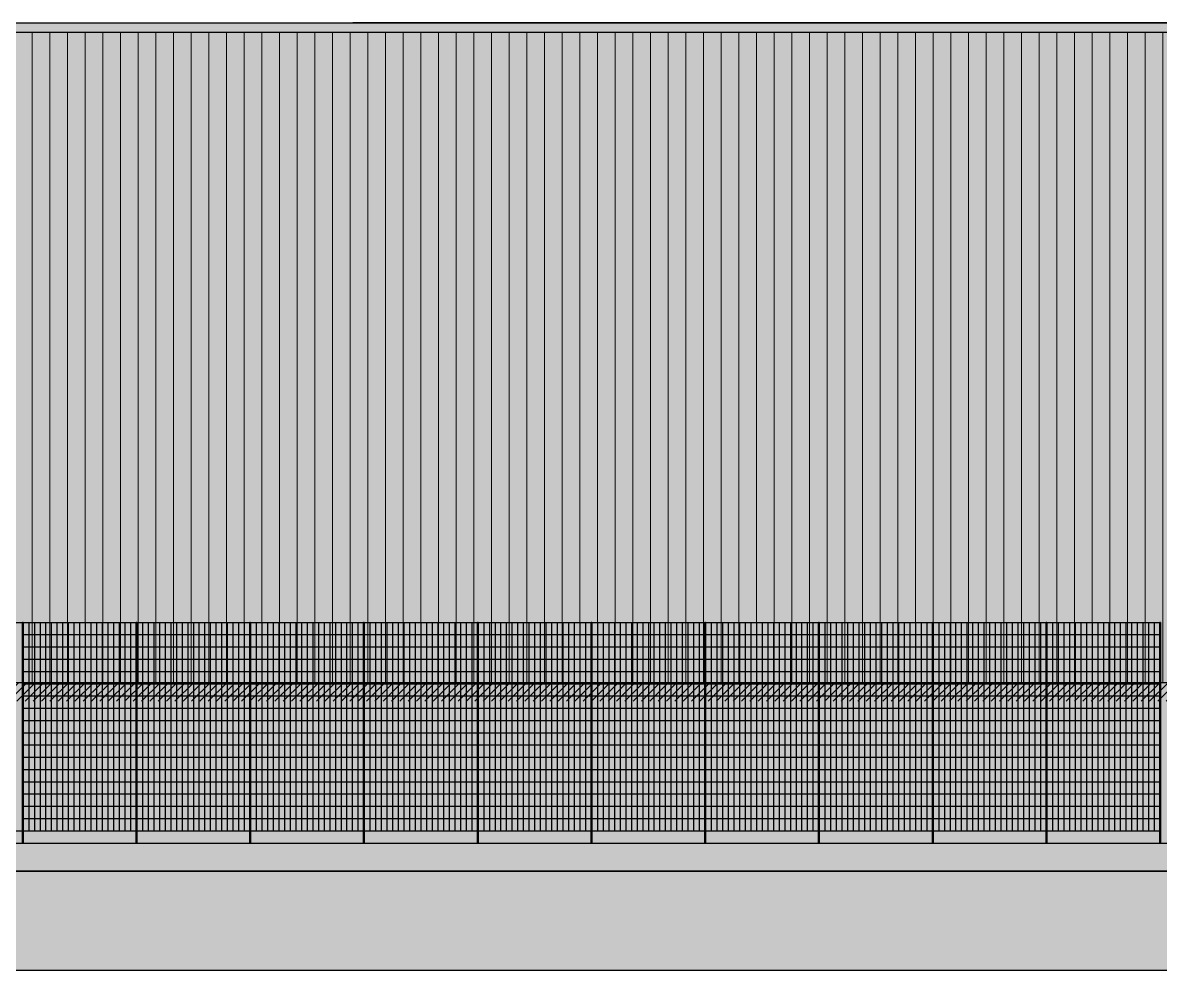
# Model space of a CAD drawing. Header units: inches. Extents: x -309 to 190, y -1585 to -1350.
# Drawn here: x 85.35 to 97.42, y -1426.36 to -1416.31 of the extents above; entities that cross this region are included whole.
import ezdxf

# ---------------------------------------------------------------- set-up
doc = ezdxf.new("R2010")
doc.units = ezdxf.units.IN
doc.header["$MEASUREMENT"] = 0
doc.layers.get('0').update_dxf_attribs({"color": 9, "linetype": 'CONTINUOUS'})
for name, color, linetype in [('02', 9, 'CONTINUOUS'), ('CARP', 9, 'CONTINUOUS'), ('color gris', 9, 'CONTINUOUS'), ('COLOR MURO MUNI', 9, 'CONTINUOUS'), ('esca', 9, 'CONTINUOUS'), ('FMR', 9, 'CONTINUOUS'), ('referencias', 9, 'CONTINUOUS'), ('sombras', 9, 'CONTINUOUS')]:
    doc.layers.add(name, color=color, linetype=linetype)
doc.layers.add('color +', color=9, linetype='CONTINUOUS', lineweight=18)
doc.layers.add('referencias 01', color=9, linetype='CONTINUOUS', lineweight=18)

msp = doc.modelspace()

# ---------------------------------------------------------------- hatches: boundary and pattern name
at = {"layer": 'color +'}
h = msp.add_hatch(dxfattribs=at)
h.set_pattern_fill('LINE', color=256, scale=1.5, angle=450)
h.set_pattern_definition([(90, (1554.88423, -1077.79388), (-0.1875, 4e-16), [])])
h.paths.add_polyline_path([(116.729, -1416.407), (73.159, -1416.407), (73.159, -1419.207), (76.359, -1419.207), (76.359, -1423.307), (116.729, -1423.307)])
at = {"layer": 'color gris', "linetype": 'Continuous'}
h = msp.add_hatch(color=256, dxfattribs=at)
h.dxf.hatch_style = 1
h.paths.add_polyline_path([(72.659, -1425.007), (72.659, -1425.307), (116.779, -1425.307), (116.779, -1425.007)])
at = {"layer": 'color gris'}
msp.add_hatch(color=256, dxfattribs=at).paths.add_polyline_path([(124.779, -1426.357), (124.779, -1425.557), (120.779, -1425.557), (120.779, -1425.457), (116.779, -1425.457), (116.779, -1425.307), (72.659, -1425.307), (68.659, -1425.457), (68.659, -1425.557), (58.804, -1425.557), (58.804, -1426.357)])
at = {"layer": 'esca'}
h = msp.add_hatch(color=256, dxfattribs=at)
h.dxf.hatch_style = 1
h.paths.add_polyline_path([(116.809, -1416.307), (73.019, -1416.307), (73.019, -1419.207), (76.359, -1419.207), (76.359, -1423.307), (116.809, -1423.307)])
at = {"layer": 'referencias', "linetype": 'Continuous', "lineweight": 5}
h = msp.add_hatch(color=256, dxfattribs=at)
h.dxf.hatch_style = 1
h.paths.add_polyline_path([(116.779, -1423.307), (76.359, -1423.307), (76.359, -1425.007), (116.779, -1425.007)])
at = {"layer": 'sombras'}
h = msp.add_hatch(dxfattribs=at)
h.set_pattern_fill('LINE', color=256, scale=0.5, angle=45)
h.set_pattern_definition([(45, (26.66778, 46.46942), (-0.0441941738, 0.0441941738), [])])
h.paths.add_polyline_path([(80.496, -1423.307), (80.658, -1423.503), (116.779, -1423.503), (116.779, -1423.307)])

# ---------------------------------------------------------------- linework, layer by layer
at = {"linetype": 'Continuous'}
for p, q in [((84.144, -1422.667), (85.351, -1422.667)), ((85.351, -1422.667), (85.351, -1424.877)), ((85.351, -1422.667), (86.558, -1422.667)), ((85.351, -1422.667), (85.351, -1424.877)), ((85.351, -1424.877), (85.351, -1422.667)), ((85.411, -1422.667), (85.411, -1424.877)), ((85.471, -1422.667), (85.471, -1424.877)), ((85.531, -1422.667), (85.531, -1424.877)), ((85.591, -1422.667), (85.591, -1424.877)), ((85.651, -1422.667), (85.651, -1424.877)), ((85.711, -1422.667), (85.711, -1424.877)), ((85.771, -1422.667), (85.771, -1424.877)), ((85.831, -1422.667), (85.831, -1424.877)), ((85.891, -1422.667), (85.891, -1424.877)), ((85.951, -1422.667), (85.951, -1424.877)), ((86.011, -1422.667), (86.011, -1424.877)), ((86.071, -1422.667), (86.071, -1424.877)), ((86.131, -1422.667), (86.131, -1424.877)), ((86.191, -1422.667), (86.191, -1424.877)), ((86.251, -1422.667), (86.251, -1424.877)), ((86.311, -1422.667), (86.311, -1424.877)), ((86.371, -1422.667), (86.371, -1424.877)), ((86.431, -1422.667), (86.431, -1424.877)), ((86.491, -1422.667), (86.491, -1424.877)), ((86.551, -1422.667), (86.551, -1424.877)), ((86.551, -1422.667), (86.551, -1424.877)), ((86.551, -1424.877), (86.551, -1422.667)), ((86.558, -1422.667), (86.558, -1424.877)), ((86.558, -1422.667), (87.765, -1422.667)), ((86.558, -1422.667), (86.558, -1424.877)), ((86.558, -1424.877), (86.558, -1422.667)), ((86.618, -1422.667), (86.618, -1424.877)), ((86.678, -1422.667), (86.678, -1424.877)), ((86.738, -1422.667), (86.738, -1424.877)), ((86.798, -1422.667), (86.798, -1424.877)), ((86.858, -1422.667), (86.858, -1424.877)), ((86.918, -1422.667), (86.918, -1424.877)), ((86.978, -1422.667), (86.978, -1424.877)), ((87.038, -1422.667), (87.038, -1424.877)), ((87.098, -1422.667), (87.098, -1424.877)), ((87.158, -1422.667), (87.158, -1424.877)), ((87.218, -1422.667), (87.218, -1424.877)), ((87.278, -1422.667), (87.278, -1424.877)), ((87.338, -1422.667), (87.338, -1424.877)), ((87.398, -1422.667), (87.398, -1424.877)), ((87.458, -1422.667), (87.458, -1424.877)), ((87.518, -1422.667), (87.518, -1424.877)), ((87.578, -1422.667), (87.578, -1424.877)), ((87.638, -1422.667), (87.638, -1424.877)), ((87.698, -1422.667), (87.698, -1424.877)), ((87.758, -1422.667), (87.758, -1424.877)), ((87.758, -1422.667), (87.758, -1424.877)), ((87.758, -1424.877), (87.758, -1422.667)), ((87.765, -1422.667), (87.765, -1424.877)), ((87.765, -1422.667), (88.972, -1422.667)), ((87.765, -1422.667), (87.765, -1424.877)), ((87.765, -1424.877), (87.765, -1422.667)), ((87.825, -1422.667), (87.825, -1424.877)), ((87.885, -1422.667), (87.885, -1424.877)), ((87.945, -1422.667), (87.945, -1424.877)), ((88.005, -1422.667), (88.005, -1424.877)), ((88.065, -1422.667), (88.065, -1424.877)), ((88.125, -1422.667), (88.125, -1424.877)), ((88.185, -1422.667), (88.185, -1424.877)), ((88.245, -1422.667), (88.245, -1424.877)), ((88.305, -1422.667), (88.305, -1424.877)), ((88.365, -1422.667), (88.365, -1424.877)), ((88.425, -1422.667), (88.425, -1424.877)), ((88.485, -1422.667), (88.485, -1424.877)), ((88.545, -1422.667), (88.545, -1424.877)), ((88.605, -1422.667), (88.605, -1424.877)), ((88.665, -1422.667), (88.665, -1424.877)), ((88.725, -1422.667), (88.725, -1424.877)), ((88.785, -1422.667), (88.785, -1424.877)), ((88.845, -1422.667), (88.845, -1424.877)), ((88.905, -1422.667), (88.905, -1424.877)), ((88.965, -1422.667), (88.965, -1424.877)), ((88.965, -1422.667), (88.965, -1424.877)), ((88.965, -1424.877), (88.965, -1422.667)), ((88.972, -1422.667), (88.972, -1424.877)), ((88.972, -1422.667), (90.179, -1422.667)), ((88.972, -1422.667), (88.972, -1424.877)), ((88.972, -1424.877), (88.972, -1422.667)), ((89.032, -1422.667), (89.032, -1424.877)), ((89.092, -1422.667), (89.092, -1424.877)), ((89.152, -1422.667), (89.152, -1424.877)), ((89.212, -1422.667), (89.212, -1424.877)), ((89.272, -1422.667), (89.272, -1424.877)), ((89.332, -1422.667), (89.332, -1424.877)), ((89.392, -1422.667), (89.392, -1424.877)), ((89.452, -1422.667), (89.452, -1424.877)), ((89.512, -1422.667), (89.512, -1424.877)), ((89.572, -1422.667), (89.572, -1424.877)), ((89.632, -1422.667), (89.632, -1424.877)), ((89.692, -1422.667), (89.692, -1424.877)), ((89.752, -1422.667), (89.752, -1424.877)), ((89.812, -1422.667), (89.812, -1424.877)), ((89.872, -1422.667), (89.872, -1424.877)), ((89.932, -1422.667), (89.932, -1424.877)), ((89.992, -1422.667), (89.992, -1424.877)), ((90.052, -1422.667), (90.052, -1424.877)), ((90.112, -1422.667), (90.112, -1424.877)), ((90.112, -1422.667), (90.112, -1424.877)), ((90.172, -1422.667), (90.172, -1424.877)), ((90.172, -1422.667), (90.172, -1424.877)), ((90.172, -1424.877), (90.172, -1422.667)), ((90.172, -1422.667), (90.172, -1424.877)), ((90.172, -1422.667), (90.172, -1424.877)), ((90.172, -1424.877), (90.172, -1422.667)), ((90.179, -1422.667), (90.179, -1424.877)), ((90.179, -1422.667), (95.007, -1422.667)), ((90.179, -1422.667), (90.179, -1424.877)), ((90.179, -1424.877), (90.179, -1422.667)), ((90.179, -1422.667), (90.179, -1424.877)), ((90.179, -1422.667), (91.386, -1422.667)), ((90.179, -1422.667), (90.179, -1424.877)), ((90.179, -1424.877), (90.179, -1422.667)), ((90.239, -1422.667), (90.239, -1424.877)), ((90.299, -1422.667), (90.299, -1424.877)), ((90.359, -1422.667), (90.359, -1424.877)), ((90.419, -1422.667), (90.419, -1424.877)), ((90.479, -1422.667), (90.479, -1424.877)), ((90.539, -1422.667), (90.539, -1424.877)), ((90.599, -1422.667), (90.599, -1424.877)), ((90.659, -1422.667), (90.659, -1424.877)), ((90.719, -1422.667), (90.719, -1424.877)), ((90.779, -1422.667), (90.779, -1424.877)), ((90.839, -1422.667), (90.839, -1424.877)), ((90.899, -1422.667), (90.899, -1424.877)), ((90.959, -1422.667), (90.959, -1424.877)), ((91.019, -1422.667), (91.019, -1424.877)), ((91.079, -1422.667), (91.079, -1424.877)), ((91.139, -1422.667), (91.139, -1424.877)), ((91.199, -1422.667), (91.199, -1424.877)), ((91.259, -1422.667), (91.259, -1424.877)), ((91.319, -1422.667), (91.319, -1424.877)), ((91.319, -1422.667), (91.319, -1424.877)), ((91.379, -1422.667), (91.379, -1424.877)), ((91.379, -1422.667), (91.379, -1424.877)), ((91.379, -1424.877), (91.379, -1422.667)), ((91.379, -1422.667), (91.379, -1424.877)), ((91.379, -1422.667), (91.379, -1424.877)), ((91.379, -1424.877), (91.379, -1422.667)), ((91.386, -1422.667), (91.386, -1424.877)), ((91.386, -1422.667), (91.386, -1424.877)), ((91.386, -1424.877), (91.386, -1422.667)), ((91.386, -1422.667), (91.386, -1424.877)), ((91.386, -1422.667), (92.593, -1422.667)), ((91.386, -1422.667), (91.386, -1424.877)), ((91.386, -1424.877), (91.386, -1422.667)), ((91.446, -1422.667), (91.446, -1424.877)), ((91.506, -1422.667), (91.506, -1424.877)), ((91.566, -1422.667), (91.566, -1424.877)), ((91.626, -1422.667), (91.626, -1424.877)), ((91.686, -1422.667), (91.686, -1424.877)), ((91.746, -1422.667), (91.746, -1424.877)), ((91.806, -1422.667), (91.806, -1424.877)), ((91.866, -1422.667), (91.866, -1424.877)), ((91.926, -1422.667), (91.926, -1424.877)), ((91.986, -1422.667), (91.986, -1424.877)), ((92.046, -1422.667), (92.046, -1424.877)), ((92.106, -1422.667), (92.106, -1424.877)), ((92.166, -1422.667), (92.166, -1424.877)), ((92.226, -1422.667), (92.226, -1424.877)), ((92.286, -1422.667), (92.286, -1424.877)), ((92.346, -1422.667), (92.346, -1424.877)), ((92.406, -1422.667), (92.406, -1424.877)), ((92.466, -1422.667), (92.466, -1424.877)), ((92.526, -1422.667), (92.526, -1424.877)), ((92.526, -1422.667), (92.526, -1424.877)), ((92.586, -1422.667), (92.586, -1424.877)), ((92.586, -1422.667), (92.586, -1424.877)), ((92.586, -1424.877), (92.586, -1422.667)), ((92.586, -1422.667), (92.586, -1424.877)), ((92.586, -1422.667), (92.586, -1424.877)), ((92.586, -1424.877), (92.586, -1422.667)), ((92.593, -1422.667), (92.593, -1424.877)), ((92.593, -1422.667), (92.593, -1424.877)), ((92.593, -1424.877), (92.593, -1422.667)), ((92.593, -1422.667), (92.593, -1424.877)), ((92.593, -1422.667), (93.8, -1422.667)), ((92.593, -1422.667), (92.593, -1424.877)), ((92.593, -1424.877), (92.593, -1422.667)), ((92.653, -1422.667), (92.653, -1424.877)), ((92.713, -1422.667), (92.713, -1424.877)), ((92.773, -1422.667), (92.773, -1424.877)), ((92.833, -1422.667), (92.833, -1424.877)), ((92.893, -1422.667), (92.893, -1424.877)), ((92.953, -1422.667), (92.953, -1424.877)), ((93.013, -1422.667), (93.013, -1424.877)), ((93.073, -1422.667), (93.073, -1424.877)), ((93.133, -1422.667), (93.133, -1424.877)), ((93.193, -1422.667), (93.193, -1424.877)), ((93.253, -1422.667), (93.253, -1424.877)), ((93.313, -1422.667), (93.313, -1424.877)), ((93.373, -1422.667), (93.373, -1424.877)), ((93.433, -1422.667), (93.433, -1424.877)), ((93.493, -1422.667), (93.493, -1424.877)), ((93.553, -1422.667), (93.553, -1424.877)), ((93.613, -1422.667), (93.613, -1424.877)), ((93.673, -1422.667), (93.673, -1424.877)), ((93.733, -1422.667), (93.733, -1424.877)), ((93.733, -1422.667), (93.733, -1424.877)), ((93.793, -1422.667), (93.793, -1424.877)), ((93.793, -1422.667), (93.793, -1424.877)), ((93.793, -1424.877), (93.793, -1422.667)), ((93.793, -1422.667), (93.793, -1424.877)), ((93.793, -1422.667), (93.793, -1424.877)), ((93.793, -1424.877), (93.793, -1422.667)), ((93.8, -1422.667), (93.8, -1424.877)), ((93.8, -1422.667), (93.8, -1424.877)), ((93.8, -1424.877), (93.8, -1422.667)), ((93.8, -1422.667), (93.8, -1424.877)), ((93.8, -1422.667), (95.007, -1422.667)), ((93.8, -1422.667), (93.8, -1424.877)), ((93.8, -1424.877), (93.8, -1422.667)), ((93.86, -1422.667), (93.86, -1424.877)), ((93.92, -1422.667), (93.92, -1424.877)), ((93.98, -1422.667), (93.98, -1424.877)), ((94.04, -1422.667), (94.04, -1424.877)), ((94.1, -1422.667), (94.1, -1424.877)), ((94.16, -1422.667), (94.16, -1424.877)), ((94.22, -1422.667), (94.22, -1424.877)), ((94.28, -1422.667), (94.28, -1424.877)), ((94.34, -1422.667), (94.34, -1424.877)), ((94.4, -1422.667), (94.4, -1424.877)), ((94.46, -1422.667), (94.46, -1424.877)), ((94.52, -1422.667), (94.52, -1424.877)), ((94.58, -1422.667), (94.58, -1424.877)), ((94.64, -1422.667), (94.64, -1424.877)), ((94.7, -1422.667), (94.7, -1424.877)), ((94.76, -1422.667), (94.76, -1424.877)), ((94.82, -1422.667), (94.82, -1424.877)), ((94.88, -1422.667), (94.88, -1424.877)), ((94.94, -1422.667), (94.94, -1424.877)), ((95, -1422.667), (95, -1424.877)), ((95, -1422.667), (95, -1424.877)), ((95, -1424.877), (95, -1422.667)), ((95, -1424.877), (95, -1422.667)), ((95.007, -1422.667), (95.007, -1424.877)), ((95.007, -1422.667), (95.007, -1424.877)), ((95.007, -1424.877), (95.007, -1422.667)), ((95.007, -1422.667), (96.214, -1422.667)), ((95.007, -1422.667), (95.007, -1424.877)), ((95.007, -1424.877), (95.007, -1422.667)), ((95.067, -1422.667), (95.067, -1424.877)), ((95.127, -1422.667), (95.127, -1424.877)), ((95.187, -1422.667), (95.187, -1424.877)), ((95.247, -1422.667), (95.247, -1424.877)), ((95.307, -1422.667), (95.307, -1424.877)), ((95.367, -1422.667), (95.367, -1424.877)), ((95.427, -1422.667), (95.427, -1424.877)), ((95.487, -1422.667), (95.487, -1424.877)), ((95.547, -1422.667), (95.547, -1424.877)), ((95.607, -1422.667), (95.607, -1424.877)), ((95.667, -1422.667), (95.667, -1424.877)), ((95.727, -1422.667), (95.727, -1424.877)), ((95.787, -1422.667), (95.787, -1424.877)), ((95.847, -1422.667), (95.847, -1424.877)), ((95.907, -1422.667), (95.907, -1424.877)), ((95.967, -1422.667), (95.967, -1424.877)), ((96.027, -1422.667), (96.027, -1424.877)), ((96.087, -1422.667), (96.087, -1424.877)), ((96.147, -1422.667), (96.147, -1424.877)), ((96.207, -1422.667), (96.207, -1424.877)), ((96.207, -1422.667), (96.207, -1424.877)), ((96.207, -1424.877), (96.207, -1422.667)), ((96.214, -1422.667), (96.214, -1424.877)), ((96.214, -1422.667), (97.421, -1422.667)), ((96.214, -1422.667), (96.214, -1424.877)), ((96.214, -1424.877), (96.214, -1422.667)), ((96.274, -1422.667), (96.274, -1424.877)), ((96.334, -1422.667), (96.334, -1424.877)), ((96.394, -1422.667), (96.394, -1424.877)), ((96.454, -1422.667), (96.454, -1424.877)), ((96.514, -1422.667), (96.514, -1424.877)), ((96.574, -1422.667), (96.574, -1424.877)), ((96.634, -1422.667), (96.634, -1424.877)), ((96.694, -1422.667), (96.694, -1424.877)), ((96.754, -1422.667), (96.754, -1424.877)), ((96.814, -1422.667), (96.814, -1424.877)), ((96.874, -1422.667), (96.874, -1424.877)), ((96.934, -1422.667), (96.934, -1424.877)), ((96.994, -1422.667), (96.994, -1424.877)), ((97.054, -1422.667), (97.054, -1424.877)), ((97.114, -1422.667), (97.114, -1424.877)), ((97.174, -1422.667), (97.174, -1424.877)), ((97.234, -1422.667), (97.234, -1424.877)), ((97.294, -1422.667), (97.294, -1424.877)), ((97.354, -1422.667), (97.354, -1424.877)), ((97.414, -1422.667), (97.414, -1424.877)), ((97.414, -1422.667), (97.414, -1424.877)), ((97.414, -1424.877), (97.414, -1422.667)), ((85.351, -1422.797), (86.551, -1422.797)), ((86.558, -1422.797), (87.758, -1422.797)), ((87.765, -1422.797), (88.965, -1422.797)), ((88.972, -1422.797), (90.172, -1422.797)), ((90.179, -1422.797), (95.007, -1422.797)), ((90.179, -1422.797), (91.379, -1422.797)), ((91.386, -1422.797), (92.586, -1422.797)), ((92.593, -1422.797), (93.793, -1422.797)), ((93.8, -1422.797), (95, -1422.797)), ((95.007, -1422.797), (96.207, -1422.797)), ((96.214, -1422.797), (97.414, -1422.797)), ((85.351, -1422.927), (86.551, -1422.927)), ((86.558, -1422.927), (87.758, -1422.927)), ((87.765, -1422.927), (88.965, -1422.927)), ((88.972, -1422.927), (90.172, -1422.927)), ((90.179, -1422.927), (95.007, -1422.927)), ((90.179, -1422.927), (91.379, -1422.927)), ((91.386, -1422.927), (92.586, -1422.927)), ((92.593, -1422.927), (93.793, -1422.927)), ((93.8, -1422.927), (95, -1422.927)), ((95.007, -1422.927), (96.207, -1422.927)), ((96.214, -1422.927), (97.414, -1422.927)), ((85.351, -1423.057), (86.551, -1423.057)), ((86.558, -1423.057), (87.758, -1423.057)), ((87.765, -1423.057), (88.965, -1423.057)), ((88.972, -1423.057), (90.172, -1423.057)), ((90.179, -1423.057), (95.007, -1423.057)), ((90.179, -1423.057), (91.379, -1423.057)), ((91.386, -1423.057), (92.586, -1423.057)), ((92.593, -1423.057), (93.793, -1423.057)), ((93.8, -1423.057), (95, -1423.057)), ((95.007, -1423.057), (96.207, -1423.057)), ((96.214, -1423.057), (97.414, -1423.057)), ((85.351, -1423.187), (86.551, -1423.187)), ((86.558, -1423.187), (87.758, -1423.187)), ((87.765, -1423.187), (88.965, -1423.187)), ((88.972, -1423.187), (90.172, -1423.187)), ((90.179, -1423.187), (95.007, -1423.187)), ((90.179, -1423.187), (91.379, -1423.187)), ((91.386, -1423.187), (92.586, -1423.187)), ((92.593, -1423.187), (93.793, -1423.187)), ((93.8, -1423.187), (95, -1423.187)), ((95.007, -1423.187), (96.207, -1423.187)), ((96.214, -1423.187), (97.414, -1423.187)), ((85.351, -1423.317), (86.551, -1423.317)), ((86.558, -1423.317), (87.758, -1423.317)), ((87.765, -1423.317), (88.965, -1423.317)), ((88.972, -1423.317), (90.172, -1423.317)), ((90.179, -1423.317), (95.007, -1423.317)), ((90.179, -1423.317), (91.379, -1423.317)), ((91.386, -1423.317), (92.586, -1423.317)), ((92.593, -1423.317), (93.793, -1423.317)), ((93.8, -1423.317), (95, -1423.317)), ((95.007, -1423.317), (96.207, -1423.317)), ((96.214, -1423.317), (97.414, -1423.317)), ((85.351, -1423.447), (86.551, -1423.447)), ((86.558, -1423.447), (87.758, -1423.447)), ((87.765, -1423.447), (88.965, -1423.447)), ((88.972, -1423.447), (90.172, -1423.447)), ((90.179, -1423.447), (95.007, -1423.447)), ((90.179, -1423.447), (91.379, -1423.447)), ((91.386, -1423.447), (92.586, -1423.447)), ((92.593, -1423.447), (93.793, -1423.447)), ((93.8, -1423.447), (95, -1423.447)), ((95.007, -1423.447), (96.207, -1423.447)), ((96.214, -1423.447), (97.414, -1423.447)), ((85.351, -1423.577), (86.551, -1423.577)), ((86.558, -1423.577), (87.758, -1423.577)), ((87.765, -1423.577), (88.965, -1423.577)), ((88.972, -1423.577), (90.172, -1423.577)), ((90.179, -1423.577), (95.007, -1423.577)), ((90.179, -1423.577), (91.379, -1423.577)), ((91.386, -1423.577), (92.586, -1423.577)), ((92.593, -1423.577), (93.793, -1423.577)), ((93.8, -1423.577), (95, -1423.577)), ((95.007, -1423.577), (96.207, -1423.577)), ((96.214, -1423.577), (97.414, -1423.577)), ((85.351, -1423.707), (86.551, -1423.707)), ((86.558, -1423.707), (87.758, -1423.707)), ((87.765, -1423.707), (88.965, -1423.707)), ((88.972, -1423.707), (90.172, -1423.707)), ((90.179, -1423.707), (95.007, -1423.707)), ((90.179, -1423.707), (91.379, -1423.707)), ((91.386, -1423.707), (92.586, -1423.707)), ((92.593, -1423.707), (93.793, -1423.707)), ((93.8, -1423.707), (95, -1423.707)), ((95.007, -1423.707), (96.207, -1423.707)), ((96.214, -1423.707), (97.414, -1423.707)), ((85.351, -1423.837), (86.551, -1423.837)), ((86.558, -1423.837), (87.758, -1423.837)), ((87.765, -1423.837), (88.965, -1423.837)), ((88.972, -1423.837), (90.172, -1423.837)), ((90.179, -1423.837), (95.007, -1423.837)), ((90.179, -1423.837), (91.379, -1423.837)), ((91.386, -1423.837), (92.586, -1423.837)), ((92.593, -1423.837), (93.793, -1423.837)), ((93.8, -1423.837), (95, -1423.837)), ((95.007, -1423.837), (96.207, -1423.837)), ((96.214, -1423.837), (97.414, -1423.837)), ((85.351, -1423.967), (86.551, -1423.967)), ((86.558, -1423.967), (87.758, -1423.967)), ((87.765, -1423.967), (88.965, -1423.967)), ((88.972, -1423.967), (90.172, -1423.967)), ((90.179, -1423.967), (95.007, -1423.967)), ((90.179, -1423.967), (91.379, -1423.967)), ((91.386, -1423.967), (92.586, -1423.967)), ((92.593, -1423.967), (93.793, -1423.967)), ((93.8, -1423.967), (95, -1423.967)), ((95.007, -1423.967), (96.207, -1423.967)), ((96.214, -1423.967), (97.414, -1423.967)), ((85.351, -1424.097), (86.551, -1424.097)), ((86.558, -1424.097), (87.758, -1424.097)), ((87.765, -1424.097), (88.965, -1424.097)), ((88.972, -1424.097), (90.172, -1424.097)), ((90.179, -1424.097), (95.007, -1424.097)), ((90.179, -1424.097), (91.379, -1424.097)), ((91.386, -1424.097), (92.586, -1424.097)), ((92.593, -1424.097), (93.793, -1424.097)), ((93.8, -1424.097), (95, -1424.097)), ((95.007, -1424.097), (96.207, -1424.097)), ((96.214, -1424.097), (97.414, -1424.097)), ((85.351, -1424.227), (86.551, -1424.227)), ((86.558, -1424.227), (87.758, -1424.227)), ((87.765, -1424.227), (88.965, -1424.227)), ((88.972, -1424.227), (90.172, -1424.227)), ((90.179, -1424.227), (95.007, -1424.227)), ((90.179, -1424.227), (91.379, -1424.227)), ((91.386, -1424.227), (92.586, -1424.227)), ((92.593, -1424.227), (93.793, -1424.227)), ((93.8, -1424.227), (95, -1424.227)), ((95.007, -1424.227), (96.207, -1424.227)), ((96.214, -1424.227), (97.414, -1424.227)), ((85.351, -1424.357), (86.551, -1424.357)), ((86.558, -1424.357), (87.758, -1424.357)), ((87.765, -1424.357), (88.965, -1424.357)), ((88.972, -1424.357), (90.172, -1424.357)), ((90.179, -1424.357), (95.007, -1424.357)), ((90.179, -1424.357), (91.379, -1424.357)), ((91.386, -1424.357), (92.586, -1424.357)), ((92.593, -1424.357), (93.793, -1424.357)), ((93.8, -1424.357), (95, -1424.357)), ((95.007, -1424.357), (96.207, -1424.357)), ((96.214, -1424.357), (97.414, -1424.357)), ((85.351, -1424.487), (86.551, -1424.487)), ((86.558, -1424.487), (87.758, -1424.487)), ((87.765, -1424.487), (88.965, -1424.487)), ((88.972, -1424.487), (90.172, -1424.487)), ((90.179, -1424.487), (95.007, -1424.487)), ((90.179, -1424.487), (91.379, -1424.487)), ((91.386, -1424.487), (92.586, -1424.487)), ((92.593, -1424.487), (93.793, -1424.487)), ((93.8, -1424.487), (95, -1424.487)), ((95.007, -1424.487), (96.207, -1424.487)), ((96.214, -1424.487), (97.414, -1424.487)), ((85.351, -1424.617), (86.551, -1424.617)), ((86.558, -1424.617), (87.758, -1424.617)), ((87.765, -1424.617), (88.965, -1424.617)), ((88.972, -1424.617), (90.172, -1424.617)), ((90.179, -1424.617), (95.007, -1424.617)), ((90.179, -1424.617), (91.379, -1424.617)), ((91.386, -1424.617), (92.586, -1424.617)), ((92.593, -1424.617), (93.793, -1424.617)), ((93.8, -1424.617), (95, -1424.617)), ((95.007, -1424.617), (96.207, -1424.617)), ((96.214, -1424.617), (97.414, -1424.617)), ((85.351, -1424.747), (86.551, -1424.747)), ((86.558, -1424.747), (87.758, -1424.747)), ((87.765, -1424.747), (88.965, -1424.747)), ((88.972, -1424.747), (90.172, -1424.747)), ((90.179, -1424.747), (95.007, -1424.747)), ((90.179, -1424.747), (91.379, -1424.747)), ((91.386, -1424.747), (92.586, -1424.747)), ((92.593, -1424.747), (93.793, -1424.747)), ((93.8, -1424.747), (95, -1424.747)), ((95.007, -1424.747), (96.207, -1424.747)), ((96.214, -1424.747), (97.414, -1424.747)), ((84.144, -1424.877), (85.351, -1424.877)), ((85.351, -1424.877), (86.558, -1424.877)), ((86.558, -1424.877), (87.765, -1424.877)), ((87.765, -1424.877), (88.972, -1424.877)), ((88.972, -1424.877), (90.179, -1424.877)), ((90.179, -1424.877), (95.007, -1424.877)), ((90.179, -1424.877), (91.386, -1424.877)), ((91.386, -1424.877), (92.593, -1424.877)), ((92.593, -1424.877), (93.8, -1424.877)), ((93.8, -1424.877), (95.007, -1424.877)), ((95.007, -1424.877), (96.214, -1424.877)), ((96.214, -1424.877), (97.421, -1424.877)), ((84.102, -1425.007), (95.118, -1425.007)), ((94.965, -1425.007), (105.981, -1425.007))]:
    msp.add_line(p, q, dxfattribs=at)
for points in [[(85.344, -1422.667), (85.351, -1422.667), (85.351, -1425.007), (85.344, -1425.007)], [(85.351, -1422.667), (85.344, -1422.667), (85.344, -1425.007), (85.351, -1425.007)], [(86.551, -1422.667), (86.558, -1422.667), (86.558, -1425.007), (86.551, -1425.007)], [(86.558, -1422.667), (86.551, -1422.667), (86.551, -1425.007), (86.558, -1425.007)], [(87.758, -1422.667), (87.765, -1422.667), (87.765, -1425.007), (87.758, -1425.007)], [(87.765, -1422.667), (87.758, -1422.667), (87.758, -1425.007), (87.765, -1425.007)], [(88.965, -1422.667), (88.972, -1422.667), (88.972, -1425.007), (88.965, -1425.007)], [(88.972, -1422.667), (88.965, -1422.667), (88.965, -1425.007), (88.972, -1425.007)], [(90.172, -1422.667), (90.179, -1422.667), (90.179, -1425.007), (90.172, -1425.007)], [(90.179, -1422.667), (90.172, -1422.667), (90.172, -1425.007), (90.179, -1425.007)], [(90.172, -1422.667), (90.179, -1422.667), (90.179, -1425.007), (90.172, -1425.007)], [(90.179, -1422.667), (90.172, -1422.667), (90.172, -1425.007), (90.179, -1425.007)], [(91.379, -1422.667), (91.386, -1422.667), (91.386, -1425.007), (91.379, -1425.007)], [(91.386, -1422.667), (91.379, -1422.667), (91.379, -1425.007), (91.386, -1425.007)], [(91.379, -1422.667), (91.386, -1422.667), (91.386, -1425.007), (91.379, -1425.007)], [(91.386, -1422.667), (91.379, -1422.667), (91.379, -1425.007), (91.386, -1425.007)], [(92.586, -1422.667), (92.593, -1422.667), (92.593, -1425.007), (92.586, -1425.007)], [(92.593, -1422.667), (92.586, -1422.667), (92.586, -1425.007), (92.593, -1425.007)], [(92.586, -1422.667), (92.593, -1422.667), (92.593, -1425.007), (92.586, -1425.007)], [(92.593, -1422.667), (92.586, -1422.667), (92.586, -1425.007), (92.593, -1425.007)], [(93.793, -1422.667), (93.8, -1422.667), (93.8, -1425.007), (93.793, -1425.007)], [(93.8, -1422.667), (93.793, -1422.667), (93.793, -1425.007), (93.8, -1425.007)], [(93.793, -1422.667), (93.8, -1422.667), (93.8, -1425.007), (93.793, -1425.007)], [(93.8, -1422.667), (93.793, -1422.667), (93.793, -1425.007), (93.8, -1425.007)], [(95, -1422.667), (95.007, -1422.667), (95.007, -1425.007), (95, -1425.007)], [(95.007, -1422.667), (95, -1422.667), (95, -1425.007), (95.007, -1425.007)], [(95.007, -1422.667), (95, -1422.667), (95, -1425.007), (95.007, -1425.007)], [(96.207, -1422.667), (96.214, -1422.667), (96.214, -1425.007), (96.207, -1425.007)], [(96.214, -1422.667), (96.207, -1422.667), (96.207, -1425.007), (96.214, -1425.007)], [(97.414, -1422.667), (97.421, -1422.667), (97.421, -1425.007), (97.414, -1425.007)], [(97.421, -1422.667), (97.414, -1422.667), (97.414, -1425.007), (97.421, -1425.007)]]:
    msp.add_lwpolyline(points, close=True, dxfattribs=at)
for points in [[(124.779, -1425.557), (120.779, -1425.557), (120.779, -1425.457), (116.779, -1425.457), (116.779, -1425.307), (72.659, -1425.307), (72.659, -1425.307), (68.659, -1425.457), (68.659, -1425.557), (58.804, -1425.557)], [(58.804, -1425.557), (58.804, -1426.357), (124.779, -1426.357)]]:
    msp.add_lwpolyline(points)
at = {"layer": '02'}
for points in [[(73.019, -1416.307), (116.809, -1416.307), (116.809, -1423.307), (76.759, -1423.307), (76.759, -1419.207), (73.019, -1419.207)], [(73.119, -1416.407), (116.729, -1416.407), (116.729, -1423.307), (76.759, -1423.307), (76.759, -1419.207), (73.119, -1419.207)]]:
    msp.add_lwpolyline(points, close=True, dxfattribs=at)
at = {"layer": 'CARP'}
msp.add_lwpolyline([(73.019, -1419.207), (73.019, -1416.307), (112.541, -1416.307), (116.779, -1416.307), (116.779, -1424.807)], dxfattribs=at)
at = {"layer": 'COLOR MURO MUNI'}
msp.add_line((70.792, -1425.307), (120.22, -1425.307), dxfattribs=at)
at = {"layer": 'FMR', "ltscale": 0.5}
msp.add_line((116.809, -1416.307), (88.849, -1416.307), dxfattribs=at)
at = {"layer": 'referencias 01'}
msp.add_lwpolyline([(116.779, -1423.307), (76.759, -1423.307), (76.759, -1425.007), (116.779, -1425.007)], close=True, dxfattribs=at)

doc.saveas('drawing.dxf')
